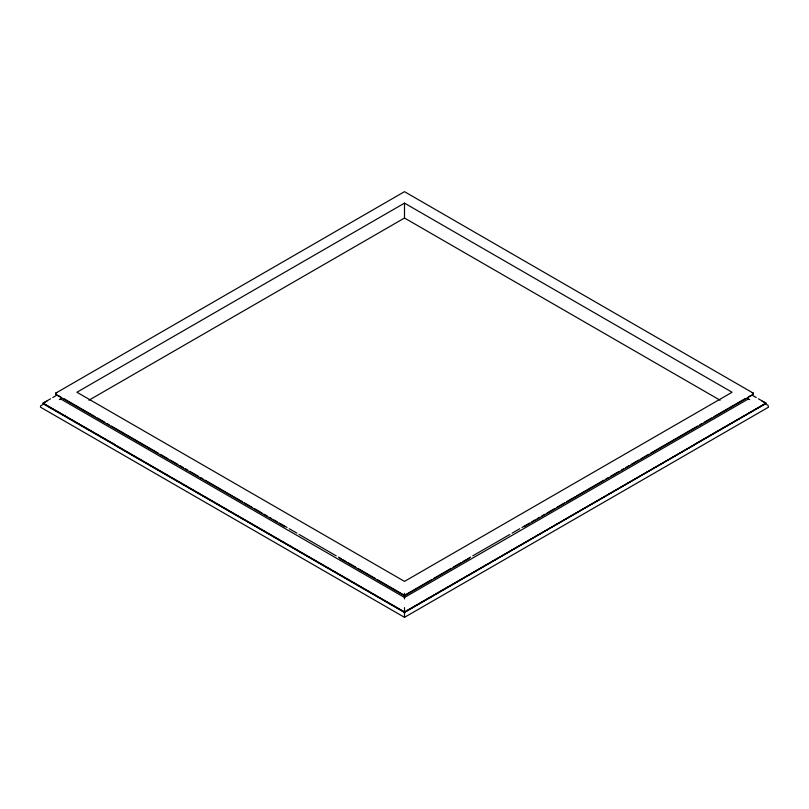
<?xml version="1.0" encoding="UTF-8"?>
<svg xmlns="http://www.w3.org/2000/svg" width="809" height="809" viewBox="0 0 809 809"><rect width="100%" height="100%" fill="white"/><g stroke="black" fill="none" stroke-linecap="round" stroke-linejoin="round"><path stroke-width="1.21" d="M694.102 444.97L404.5 612.231L43.615 404.085L40.652 405.855L40.46 407.16L404.5 617.338L404.5 607.61M114.908 445.183L404.5 612.433L766.042 403.185L762.038 401.183M59.33 399.616L60.635 398.938L60.756 396.936M748.244 396.936L748.365 398.938L749.67 399.616M524.07 526.74L752.896 394.671L753.442 393.245L404.5 191.662L55.558 393.245L56.104 394.671L284.93 526.74M50.552 398.807L42.958 403.185L404.5 611.917L765.405 403.863M52.727 397.553L55.983 395.682M404.5 203.13L76.916 392.254L404.5 581.388L732.084 392.254L404.5 203.13L404.5 218.025L720.081 400.222M88.919 400.222L404.5 218.025M405.582 594.686L431.581 579.659M433.755 578.415L451.088 568.393M453.252 567.139L460.837 562.761M463.001 561.507L466.257 559.636M467.339 559.009L470.616 557.118M472.8 555.854L509.923 534.415M512.107 533.151L519.752 528.742M521.936 527.478L529.582 523.069M531.766 521.805L535.042 519.914M537.227 518.66L539.411 517.396M541.595 516.132L544.872 514.241M547.056 512.977L554.701 508.568M556.885 507.304L564.53 502.895M566.715 501.631L575.452 496.584M576.544 495.957L603.838 480.202M606.022 478.938L608.206 477.674M610.39 476.42L619.128 471.374M621.312 470.11L623.496 468.856M625.67 467.592L628.947 465.701M631.131 464.437L638.776 460.028M640.961 458.764L648.606 454.355M650.79 453.091L697.661 426.03M699.825 424.786L702 423.532M704.164 422.278L711.758 417.899M713.922 416.655L745.362 398.513M469.463 558.271L404.5 595.818L404.5 598.903M748.365 398.938L404.5 597.467L60.635 398.938M694.415 444.475L766.042 403.185L758.448 398.807M404.5 617.338L768.54 407.16L767.963 405.188L765.385 404.085M748.618 396.632L752.896 394.671M55.912 392.921L56.913 392.608M46.962 401.183L42.958 403.185L114.585 444.475M752.087 392.608L753.088 392.921M56.104 394.671L60.382 396.632M753.017 395.682L756.273 397.553M63.638 398.513L95.078 416.655M97.242 417.899L104.836 422.278M107 423.532L109.175 424.786M111.339 426.03L158.21 453.091M160.394 454.355L168.039 458.764M170.224 460.028L177.869 464.437M180.053 465.701L183.33 467.592M185.504 468.856L187.688 470.11M189.872 471.374L198.609 476.42M200.794 477.674L202.978 478.938M205.162 480.202L232.456 495.957M233.548 496.584L242.285 501.631M244.47 502.895L252.115 507.304M254.299 508.568L261.944 512.977M264.128 514.241L267.405 516.132M269.589 517.396L271.773 518.66M273.958 519.914L277.234 521.805M279.418 523.069L287.064 527.478M289.248 528.742L296.893 533.151M299.077 534.415L336.2 555.854M338.384 557.118L341.661 559.009M342.743 559.636L345.999 561.507M348.163 562.761L355.748 567.139M357.912 568.393L375.245 578.415M377.419 579.659L403.418 594.686M339.537 558.271L404.5 595.818L404.5 593.28"/></g></svg>
